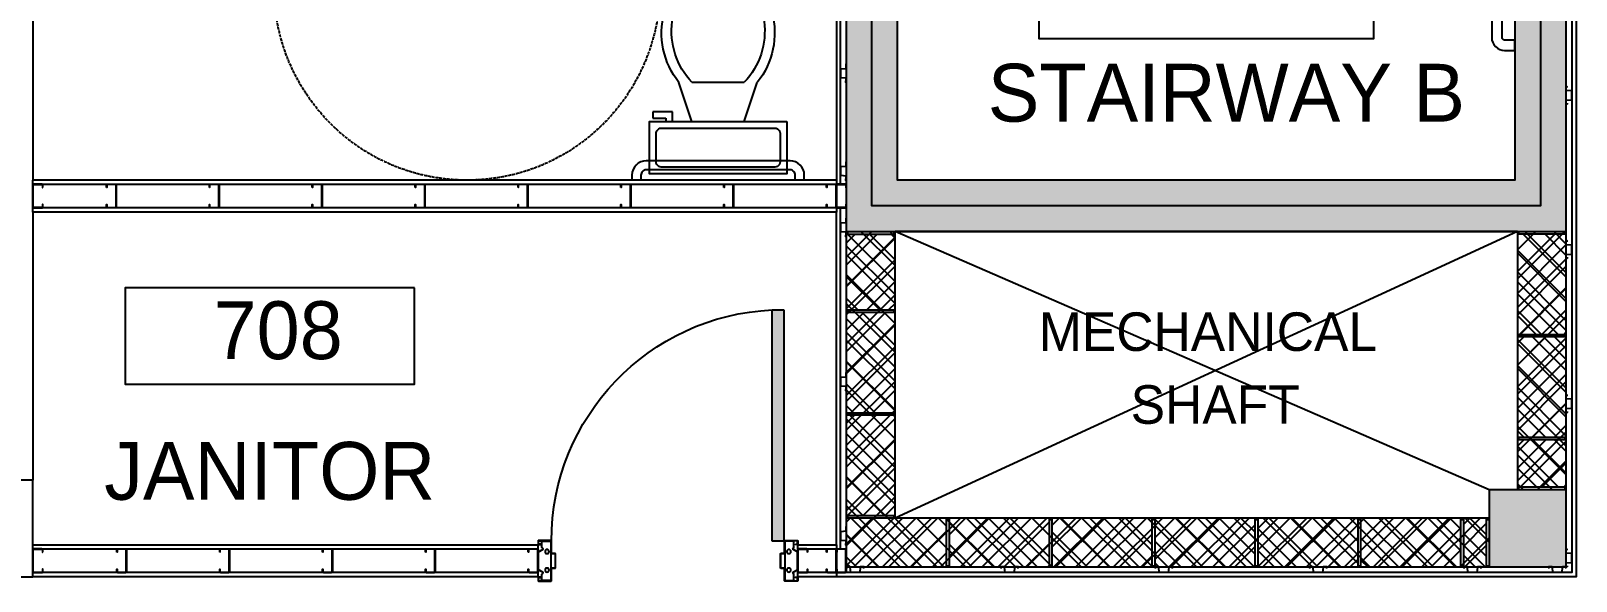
# Model space of a CAD drawing. Header units: millimetres. Extents: x 5414 to 278894, y 4264 to 146383.
# Drawn here: x 82594 to 88602, y 16096 to 18237 of the extents above; entities that cross this region are included whole.
import ezdxf
from ezdxf.enums import TextEntityAlignment as Align

# ---------------------------------------------------------------- set-up
doc = ezdxf.new("R2010")
doc.units = ezdxf.units.MM
doc.linetypes.add('Commercial Base Plan$0$ACAD_ISO02W100', pattern=[15, 12, -3])
for name, color, linetype in [('Commercial Base Plan$0$A-DR-INT', 6, 'Continuous'), ('Commercial Base Plan$0$A-GL-RMS-IDN', 6, 'Continuous'), ('Commercial Base Plan$0$A-PL-LAY-S', 6, 'Continuous'), ('Commercial Base Plan$0$H-PB-FIX', 6, 'Continuous'), ('Commercial Base Plan$0$R-FC-WSR-BRF', 6, 'Continuous')]:
    doc.layers.add(name, color=color, linetype=linetype)
doc.styles.add('Commercial Base Plan$0$STYLUS BT', font='stylu.ttf')
pattern_1 = [(225, (15947.91, -22943.82), (42.426407, -42.426407), [])]
pattern_2 = [(135, (15947.91, -22943.82), (-42.426407, -42.426407), [])]
pattern_3 = [(225, (15547.91, -22943.82), (42.426407, -42.426407), [])]
pattern_4 = [(135, (15547.91, -22943.82), (-42.426407, -42.426407), [])]
pattern_5 = [(225, (15147.91, -22943.82), (42.426407, -42.426407), [])]
pattern_6 = [(135, (15147.91, -22943.82), (-42.426407, -42.426407), [])]
pattern_7 = [(225, (14747.91, -22943.82), (42.426407, -42.426407), [])]
pattern_8 = [(135, (14747.91, -22943.82), (-42.426407, -42.426407), [])]
pattern_9 = [(225, (14347.91, -22943.82), (42.426407, -42.426407), [])]
pattern_10 = [(135, (14347.91, -22943.82), (-42.426407, -42.426407), [])]
pattern_11 = [(225, (13947.91, -22943.82), (42.426407, -42.426407), [])]
pattern_12 = [(135, (13947.91, -22943.82), (-42.426407, -42.426407), [])]
pattern_13 = [(135, (15952.91, -23148.82), (-42.426407, -42.426407), [])]
pattern_14 = [(45, (15952.91, -23148.82), (-42.426407, 42.426407), [])]
pattern_15 = [(135, (15952.91, -23548.82), (-42.426407, -42.426407), [])]
pattern_16 = [(45, (15952.91, -23548.82), (-42.426407, 42.426407), [])]
pattern_17 = [(315, (13532.91, -23853.82), (42.426407, 42.426407), [])]
pattern_18 = [(225, (13532.91, -23853.82), (42.426407, -42.426407), [])]
pattern_19 = [(315, (13532.91, -23453.82), (42.426407, 42.426407), [])]
pattern_20 = [(225, (13532.91, -23453.82), (42.426407, -42.426407), [])]

# ---------------------------------------------------------------- blocks, each defined once
blk = doc.blocks.new('Commercial Base Plan$0$Toilet - top')
for p, q in [((9.5, -6), (9.5, -2)), ((-10, -8.5), (-8, -8.5)), ((-10, -9.5), (-10, -8.5)), ((-8, -8.5), (-8, -8)), ((-7, -8), (-7, -9.5)), ((-4, -8), (-6, -14)), ((4, -8), (6, -14)), ((-7, -9.5), (-10, -9.5)), ((4, -14), (-4, -14))]:
    blk.add_line(p, q)
blk.add_lwpolyline([(10.5, -8), (10.5, 0), (-10.5, 0), (-10.5, -8)], close=True)
for points in [[(-9.5, -2), (-9.5, -6)], [(8.5, -1), (-8.5, -1)], [(-8.5, -7), (8.5, -7)]]:
    blk.add_lwpolyline(points)
for centre, radius, start, end in [((-8.62, -1.88), 0.884, 81.8699, 188.1301), ((8.62, -1.88), 0.884, 351.8699, 98.1301), ((-8.62, -6.12), 0.884, 171.8699, 278.1301), ((8.62, -6.12), 0.884, 261.8699, 8.1301), ((3.52, -21.58), 12.17, 141.4691, 247.9714), ((4.2, -21.82), 11.33, 136.3677, 238.9468), ((-3.52, -21.58), 12.17, 292.0284, 38.5307), ((-4.2, -21.82), 11.33, 301.053, 43.6321), ((0, -27.88), 4, 245.7318, 294.2682), ((0, -29), 4, 254.8605, 285.1395)]:
    blk.add_arc(centre, radius, start, end)
blk = doc.blocks.new('Commercial Base Plan$0$wbFurringChanel 70x22')
blk.add_lwpolyline([(4.9, 2.6), (0.5, 2.6, 0.414214), (0, 2.1), (0, 0.5, 0.414214), (0.5, 0), (15.5, 0, 0.394412), (16, 0.5), (17.5, 21.5, -0.394412), (18, 22), (18.3, 22, -0.198912), (18.6, 21.9), (19.1, 21.4, 0.198912), (19.4, 21.3), (50.6, 21.3), (50.6, 21.3, 0.198912), (50.9, 21.4), (51.4, 21.9, -0.198912), (51.7, 22), (52, 22, -0.394412), (52.5, 21.5), (54, 0.5, 0.394412), (54.5, 0), (69.5, 0, 0.414214), (70, 0.5), (70, 1.5, 0.414214), (69.5, 2), (65, 2)], format="xyb")
blk = doc.blocks.new('Commercial Base Plan$0$wbC_Stud 92x38')
blk.add_lwpolyline([(-13, 38), (-3, 38, -0.414214), (0, 35), (0, 3, -0.414214), (-3, 0), (-89, 0, -0.414214), (-92, 3), (-92, 35, -0.414214), (-89, 38), (-79, 38), (-79, 37), (-89, 37, 0.414214), (-91, 35), (-91, 3, 0.414214), (-89, 1), (-3, 1, 0.414214), (-1, 3), (-1, 35, 0.414214), (-3, 37), (-13, 37)], format="xyb", close=True)
blk = doc.blocks.new('Commercial Base Plan$0$wbDoorPlan 900x124(1010ro)')
for p, q in [((54.5, 976.1), (54.5, 77)), ((99.5, 976.1), (54.5, 976.1)), ((99.5, 77), (99.5, 976.1)), ((54.5, 77), (99.5, 77)), ((1, -34.6), (1, 34.5)), ((1009, -34.6), (1009, 34.5))]:
    blk.add_line(p, q)
for points in [[(9, 65), (2, 65, -0.414214), (1, 66), (1, 77, -0.414214), (2, 78), (50, 78, -0.414214), (51, 77), (51, 29, 0.414214), (52, 28), (66, 28, -0.414214), (67, 27), (67, -27, -0.414214), (66, -28), (52, -28, 0.414214), (51, -29), (51, -77, -0.414214), (50, -78), (2, -78, -0.414214), (1, -77), (1, -66, -0.414214), (2, -65), (9, -65), (9, -64), (2, -64, 0.414214), (0, -66), (0, -77, 0.414214), (2, -79), (50, -79, 0.414214), (52, -77), (52, -29), (66, -29, 0.414214), (68, -27), (68, 27, 0.414214), (66, 29), (52, 29), (52, 77, 0.414214), (50, 79), (2, 79, 0.414214), (0, 77), (0, 66, 0.414214), (2, 64), (9, 64)], [(1001, 65), (1008, 65, 0.414214), (1009, 66), (1009, 77, 0.414214), (1008, 78), (960, 78, 0.414214), (959, 77), (959, 29, -0.414214), (958, 28), (944, 28, 0.414214), (943, 27), (943, -27, 0.414214), (944, -28), (958, -28, -0.414214), (959, -29), (959, -77, 0.414214), (960, -78), (1008, -78, 0.414214), (1009, -77), (1009, -66, 0.414214), (1008, -65), (1001, -65), (1001, -64), (1008, -64, -0.414214), (1010, -66), (1010, -77, -0.414214), (1008, -79), (960, -79, -0.414214), (958, -77), (958, -29), (944, -29, -0.414214), (942, -27), (942, 27, -0.414214), (944, 29), (958, 29), (958, 77, -0.414214), (960, 79), (1008, 79, -0.414214), (1010, 77), (1010, 66, -0.414214), (1008, 64), (1001, 64)]]:
    blk.add_lwpolyline(points, format="xyb", close=True)
for points in [[(0, -34), (0, 34), (20, 45), (15, 51.5), (15, 77), (50, 77), (50, -77), (15, -77), (15, -51.5), (20, -45)], [(1010, -34), (1010, 34), (990, 45), (995, 51.5), (995, 77), (960, 77), (960, -77), (995, -77), (995, -51.5), (990, -45)]]:
    blk.add_lwpolyline(points, close=True)
for centre in [(35, 36), (975, 36), (35, -36), (975, -36)]:
    blk.add_circle(centre, 8)
blk.add_arc((58.9, 77.9), 899.1, 359.94192, 87.41192)
blk.add_solid([(54.5, 976.1), (99.5, 976.1), (54.5, 77), (99.5, 77)])
blk = doc.blocks.new('Commercial Base Plan$0$att.RoomName&Number')
blk.add_lwpolyline([(-7.5, 0), (7.5, 0), (7.5, 5), (-7.5, 5)], close=True)
at = {"style": 'Commercial Base Plan$0$STYLUS BT'}
for tag, p in [('ROOM_NAME', (0, 9.5)), ('ROOM', (0, 2.5))]:
    blk.add_attdef(tag, text='', height=3, dxfattribs=at).set_placement(p, align=Align.MIDDLE)

msp = doc.modelspace()

# ---------------------------------------------------------------- hatches: boundary and pattern name
at = {"layer": 'Commercial Base Plan$0$A-PL-LAY-S'}
for points in [[(88264, 22251.2), (88364, 22251.2), (88364, 17656.2), (85964, 17656.2), (85964, 22251.2), (87239, 22251.2), (87239, 22451.2), (85764, 22451.2), (85764, 17456.2), (88564, 17456.2), (88564, 22451.2), (88264, 22451.2)], [(88564, 16451.2), (88264, 16451.2), (88264, 16151.2), (88564, 16151.2)]]:
    msp.add_hatch(color=256, dxfattribs=at).paths.add_polyline_path(points)
h = msp.add_hatch(dxfattribs=at)
h.set_pattern_fill('LINE', color=256, scale=25, angle=315, style=0)
h.set_pattern_definition([(315, (-81527.13, -183722.72), (56.1266, 56.1266), [])])
h.paths.add_polyline_path([(88374, 16451.2), (88564, 16451.2), (88564, 17456.2), (88374, 17456.2)])
h.paths.add_polyline_path([(85764, 16151.2), (88264, 16151.2), (88264, 16341.2), (85954, 16341.2), (85954, 17456.2), (85764, 17456.2)])
h = msp.add_hatch(dxfattribs=at)
h.set_pattern_fill('LINE', color=256, scale=25, angle=45, style=0)
h.set_pattern_definition([(45, (-81527.13, -183722.72), (-56.1266, 56.1266), [])])
h.paths.add_polyline_path([(88374, 16451.2), (88564, 16451.2), (88564, 17456.2), (88374, 17456.2)])
h.paths.add_polyline_path([(85764, 16151.2), (88264, 16151.2), (88264, 16341.2), (85954, 16341.2), (85954, 17456.2), (85764, 17456.2)])
h = msp.add_hatch(dxfattribs=at)
h.set_pattern_fill('_USER', color=6, scale=60, angle=-45, style=0, pattern_type=0)
h.set_pattern_definition(pattern_17)
h.paths.add_polyline_path([(88564, 17446.2), (88559, 17446.2), (88379, 17446.2), (88374, 17446.2), (88374, 17056.2), (88379, 17056.2), (88559, 17056.2), (88564, 17056.2)])
h = msp.add_hatch(dxfattribs=at)
h.set_pattern_fill('_USER', color=6, scale=60, angle=225, style=0, pattern_type=0)
h.set_pattern_definition(pattern_18)
h.paths.add_polyline_path([(88374, 17056.2), (88379, 17056.2), (88559, 17056.2), (88564, 17056.2), (88564, 17446.2), (88559, 17446.2), (88379, 17446.2), (88374, 17446.2)])
h = msp.add_hatch(dxfattribs=at)
h.set_pattern_fill('_USER', color=6, scale=60, angle=-45, style=0, pattern_type=0)
h.set_pattern_definition(pattern_17)
h.paths.add_polyline_path([(88564, 17446.2), (88559, 17446.2), (88379, 17446.2), (88374, 17446.2), (88374, 17056.2), (88379, 17056.2), (88559, 17056.2), (88564, 17056.2)])
h = msp.add_hatch(dxfattribs=at)
h.set_pattern_fill('_USER', color=6, scale=60, angle=225, style=0, pattern_type=0)
h.set_pattern_definition(pattern_18)
h.paths.add_polyline_path([(88374, 17056.2), (88379, 17056.2), (88559, 17056.2), (88564, 17056.2), (88564, 17446.2), (88559, 17446.2), (88379, 17446.2), (88374, 17446.2)])
h = msp.add_hatch(dxfattribs=at)
h.set_pattern_fill('_USER', color=6, scale=60, angle=135, style=0, pattern_type=0)
h.set_pattern_definition(pattern_15)
h.paths.add_polyline_path([(85764, 16751.2), (85769, 16751.2), (85949, 16751.2), (85954, 16751.2), (85954, 17141.2), (85949, 17141.2), (85769, 17141.2), (85764, 17141.2)])
h = msp.add_hatch(dxfattribs=at)
h.set_pattern_fill('_USER', color=6, scale=60, angle=405, style=0, pattern_type=0)
h.set_pattern_definition(pattern_16)
h.paths.add_polyline_path([(85954, 17141.2), (85949, 17141.2), (85769, 17141.2), (85764, 17141.2), (85764, 16751.2), (85769, 16751.2), (85949, 16751.2), (85954, 16751.2)])
h = msp.add_hatch(dxfattribs=at)
h.set_pattern_fill('_USER', color=6, scale=60, angle=135, style=0, pattern_type=0)
h.set_pattern_definition(pattern_15)
h.paths.add_polyline_path([(85764, 16751.2), (85769, 16751.2), (85949, 16751.2), (85954, 16751.2), (85954, 17141.2), (85949, 17141.2), (85769, 17141.2), (85764, 17141.2)])
h = msp.add_hatch(dxfattribs=at)
h.set_pattern_fill('_USER', color=6, scale=60, angle=405, style=0, pattern_type=0)
h.set_pattern_definition(pattern_16)
h.paths.add_polyline_path([(85954, 17141.2), (85949, 17141.2), (85769, 17141.2), (85764, 17141.2), (85764, 16751.2), (85769, 16751.2), (85949, 16751.2), (85954, 16751.2)])
h = msp.add_hatch(dxfattribs=at)
h.set_pattern_fill('_USER', color=6, scale=60, angle=-45, style=0, pattern_type=0)
h.set_pattern_definition(pattern_19)
h.paths.add_polyline_path([(88564, 17046.2), (88559, 17046.2), (88379, 17046.2), (88374, 17046.2), (88374, 16656.2), (88379, 16656.2), (88559, 16656.2), (88564, 16656.2)])
h = msp.add_hatch(dxfattribs=at)
h.set_pattern_fill('_USER', color=6, scale=60, angle=225, style=0, pattern_type=0)
h.set_pattern_definition(pattern_20)
h.paths.add_polyline_path([(88374, 16656.2), (88379, 16656.2), (88559, 16656.2), (88564, 16656.2), (88564, 17046.2), (88559, 17046.2), (88379, 17046.2), (88374, 17046.2)])
h = msp.add_hatch(dxfattribs=at)
h.set_pattern_fill('_USER', color=6, scale=60, angle=-45, style=0, pattern_type=0)
h.set_pattern_definition(pattern_19)
h.paths.add_polyline_path([(88564, 17046.2), (88559, 17046.2), (88379, 17046.2), (88374, 17046.2), (88374, 16656.2), (88379, 16656.2), (88559, 16656.2), (88564, 16656.2)])
h = msp.add_hatch(dxfattribs=at)
h.set_pattern_fill('_USER', color=6, scale=60, angle=225, style=0, pattern_type=0)
h.set_pattern_definition(pattern_20)
h.paths.add_polyline_path([(88374, 16656.2), (88379, 16656.2), (88559, 16656.2), (88564, 16656.2), (88564, 17046.2), (88559, 17046.2), (88379, 17046.2), (88374, 17046.2)])
h = msp.add_hatch(dxfattribs=at)
h.set_pattern_fill('_USER', color=6, scale=60, angle=135, style=0, pattern_type=0)
h.set_pattern_definition(pattern_13)
h.paths.add_polyline_path([(85764, 16351.2), (85769, 16351.2), (85949, 16351.2), (85954, 16351.2), (85954, 16741.2), (85949, 16741.2), (85769, 16741.2), (85764, 16741.2)])
h = msp.add_hatch(dxfattribs=at)
h.set_pattern_fill('_USER', color=6, scale=60, angle=405, style=0, pattern_type=0)
h.set_pattern_definition(pattern_14)
h.paths.add_polyline_path([(85954, 16741.2), (85949, 16741.2), (85769, 16741.2), (85764, 16741.2), (85764, 16351.2), (85769, 16351.2), (85949, 16351.2), (85954, 16351.2)])
h = msp.add_hatch(dxfattribs=at)
h.set_pattern_fill('_USER', color=6, scale=60, angle=135, style=0, pattern_type=0)
h.set_pattern_definition(pattern_13)
h.paths.add_polyline_path([(85764, 16351.2), (85769, 16351.2), (85949, 16351.2), (85954, 16351.2), (85954, 16741.2), (85949, 16741.2), (85769, 16741.2), (85764, 16741.2)])
h = msp.add_hatch(dxfattribs=at)
h.set_pattern_fill('_USER', color=6, scale=60, angle=405, style=0, pattern_type=0)
h.set_pattern_definition(pattern_14)
h.paths.add_polyline_path([(85954, 16741.2), (85949, 16741.2), (85769, 16741.2), (85764, 16741.2), (85764, 16351.2), (85769, 16351.2), (85949, 16351.2), (85954, 16351.2)])
h = msp.add_hatch(dxfattribs=at)
h.set_pattern_fill('_USER', color=256, scale=60, angle=225, style=0, pattern_type=0)
h.set_pattern_definition(pattern_1)
h.paths.add_polyline_path([(86154, 16336.2), (86154, 16341.2), (85764, 16341.2), (85764, 16336.2), (85764, 16156.2), (85764, 16151.2), (86154, 16151.2), (86154, 16156.2)])
h = msp.add_hatch(dxfattribs=at)
h.set_pattern_fill('_USER', color=256, scale=60, angle=135, style=0, pattern_type=0)
h.set_pattern_definition(pattern_2)
h.paths.add_polyline_path([(86154, 16336.2), (86154, 16341.2), (85764, 16341.2), (85764, 16336.2), (85764, 16156.2), (85764, 16151.2), (86154, 16151.2), (86154, 16156.2)])
h = msp.add_hatch(dxfattribs=at)
h.set_pattern_fill('_USER', color=256, scale=60, angle=225, style=0, pattern_type=0)
h.set_pattern_definition(pattern_1)
h.paths.add_polyline_path([(86154, 16336.2), (86154, 16341.2), (85764, 16341.2), (85764, 16336.2), (85764, 16156.2), (85764, 16151.2), (86154, 16151.2), (86154, 16156.2)])
h = msp.add_hatch(dxfattribs=at)
h.set_pattern_fill('_USER', color=256, scale=60, angle=135, style=0, pattern_type=0)
h.set_pattern_definition(pattern_2)
h.paths.add_polyline_path([(86154, 16336.2), (86154, 16341.2), (85764, 16341.2), (85764, 16336.2), (85764, 16156.2), (85764, 16151.2), (86154, 16151.2), (86154, 16156.2)])
h = msp.add_hatch(dxfattribs=at)
h.set_pattern_fill('_USER', color=6, scale=60, angle=225, style=0, pattern_type=0)
h.set_pattern_definition(pattern_3)
h.paths.add_polyline_path([(86554, 16151.2), (86554, 16156.2), (86554, 16336.2), (86554, 16341.2), (86164, 16341.2), (86164, 16336.2), (86164, 16156.2), (86164, 16151.2)])
h = msp.add_hatch(dxfattribs=at)
h.set_pattern_fill('_USER', color=6, scale=60, angle=495, style=0, pattern_type=0)
h.set_pattern_definition(pattern_4)
h.paths.add_polyline_path([(86164, 16341.2), (86164, 16336.2), (86164, 16156.2), (86164, 16151.2), (86554, 16151.2), (86554, 16156.2), (86554, 16336.2), (86554, 16341.2)])
h = msp.add_hatch(dxfattribs=at)
h.set_pattern_fill('_USER', color=6, scale=60, angle=225, style=0, pattern_type=0)
h.set_pattern_definition(pattern_3)
h.paths.add_polyline_path([(86554, 16151.2), (86554, 16156.2), (86554, 16336.2), (86554, 16341.2), (86164, 16341.2), (86164, 16336.2), (86164, 16156.2), (86164, 16151.2)])
h = msp.add_hatch(dxfattribs=at)
h.set_pattern_fill('_USER', color=6, scale=60, angle=495, style=0, pattern_type=0)
h.set_pattern_definition(pattern_4)
h.paths.add_polyline_path([(86164, 16341.2), (86164, 16336.2), (86164, 16156.2), (86164, 16151.2), (86554, 16151.2), (86554, 16156.2), (86554, 16336.2), (86554, 16341.2)])
h = msp.add_hatch(dxfattribs=at)
h.set_pattern_fill('_USER', color=6, scale=60, angle=225, style=0, pattern_type=0)
h.set_pattern_definition(pattern_5)
h.paths.add_polyline_path([(86954, 16151.2), (86954, 16156.2), (86954, 16336.2), (86954, 16341.2), (86564, 16341.2), (86564, 16336.2), (86564, 16156.2), (86564, 16151.2)])
h = msp.add_hatch(dxfattribs=at)
h.set_pattern_fill('_USER', color=6, scale=60, angle=495, style=0, pattern_type=0)
h.set_pattern_definition(pattern_6)
h.paths.add_polyline_path([(86564, 16341.2), (86564, 16336.2), (86564, 16156.2), (86564, 16151.2), (86954, 16151.2), (86954, 16156.2), (86954, 16336.2), (86954, 16341.2)])
h = msp.add_hatch(dxfattribs=at)
h.set_pattern_fill('_USER', color=6, scale=60, angle=225, style=0, pattern_type=0)
h.set_pattern_definition(pattern_5)
h.paths.add_polyline_path([(86954, 16151.2), (86954, 16156.2), (86954, 16336.2), (86954, 16341.2), (86564, 16341.2), (86564, 16336.2), (86564, 16156.2), (86564, 16151.2)])
h = msp.add_hatch(dxfattribs=at)
h.set_pattern_fill('_USER', color=6, scale=60, angle=495, style=0, pattern_type=0)
h.set_pattern_definition(pattern_6)
h.paths.add_polyline_path([(86564, 16341.2), (86564, 16336.2), (86564, 16156.2), (86564, 16151.2), (86954, 16151.2), (86954, 16156.2), (86954, 16336.2), (86954, 16341.2)])
h = msp.add_hatch(dxfattribs=at)
h.set_pattern_fill('_USER', color=6, scale=60, angle=225, style=0, pattern_type=0)
h.set_pattern_definition(pattern_7)
h.paths.add_polyline_path([(87354, 16151.2), (87354, 16156.2), (87354, 16336.2), (87354, 16341.2), (86964, 16341.2), (86964, 16336.2), (86964, 16156.2), (86964, 16151.2)])
h = msp.add_hatch(dxfattribs=at)
h.set_pattern_fill('_USER', color=6, scale=60, angle=495, style=0, pattern_type=0)
h.set_pattern_definition(pattern_8)
h.paths.add_polyline_path([(86964, 16341.2), (86964, 16336.2), (86964, 16156.2), (86964, 16151.2), (87354, 16151.2), (87354, 16156.2), (87354, 16336.2), (87354, 16341.2)])
h = msp.add_hatch(dxfattribs=at)
h.set_pattern_fill('_USER', color=6, scale=60, angle=225, style=0, pattern_type=0)
h.set_pattern_definition(pattern_7)
h.paths.add_polyline_path([(87354, 16151.2), (87354, 16156.2), (87354, 16336.2), (87354, 16341.2), (86964, 16341.2), (86964, 16336.2), (86964, 16156.2), (86964, 16151.2)])
h = msp.add_hatch(dxfattribs=at)
h.set_pattern_fill('_USER', color=6, scale=60, angle=495, style=0, pattern_type=0)
h.set_pattern_definition(pattern_8)
h.paths.add_polyline_path([(86964, 16341.2), (86964, 16336.2), (86964, 16156.2), (86964, 16151.2), (87354, 16151.2), (87354, 16156.2), (87354, 16336.2), (87354, 16341.2)])
h = msp.add_hatch(dxfattribs=at)
h.set_pattern_fill('_USER', color=6, scale=60, angle=225, style=0, pattern_type=0)
h.set_pattern_definition(pattern_9)
h.paths.add_polyline_path([(87754, 16151.2), (87754, 16156.2), (87754, 16336.2), (87754, 16341.2), (87364, 16341.2), (87364, 16336.2), (87364, 16156.2), (87364, 16151.2)])
h = msp.add_hatch(dxfattribs=at)
h.set_pattern_fill('_USER', color=6, scale=60, angle=495, style=0, pattern_type=0)
h.set_pattern_definition(pattern_10)
h.paths.add_polyline_path([(87364, 16341.2), (87364, 16336.2), (87364, 16156.2), (87364, 16151.2), (87754, 16151.2), (87754, 16156.2), (87754, 16336.2), (87754, 16341.2)])
h = msp.add_hatch(dxfattribs=at)
h.set_pattern_fill('_USER', color=6, scale=60, angle=225, style=0, pattern_type=0)
h.set_pattern_definition(pattern_9)
h.paths.add_polyline_path([(87754, 16151.2), (87754, 16156.2), (87754, 16336.2), (87754, 16341.2), (87364, 16341.2), (87364, 16336.2), (87364, 16156.2), (87364, 16151.2)])
h = msp.add_hatch(dxfattribs=at)
h.set_pattern_fill('_USER', color=6, scale=60, angle=495, style=0, pattern_type=0)
h.set_pattern_definition(pattern_10)
h.paths.add_polyline_path([(87364, 16341.2), (87364, 16336.2), (87364, 16156.2), (87364, 16151.2), (87754, 16151.2), (87754, 16156.2), (87754, 16336.2), (87754, 16341.2)])
h = msp.add_hatch(dxfattribs=at)
h.set_pattern_fill('_USER', color=6, scale=60, angle=225, style=0, pattern_type=0)
h.set_pattern_definition(pattern_11)
h.paths.add_polyline_path([(88154, 16151.2), (88154, 16156.2), (88154, 16336.2), (88154, 16341.2), (87764, 16341.2), (87764, 16336.2), (87764, 16156.2), (87764, 16151.2)])
h = msp.add_hatch(dxfattribs=at)
h.set_pattern_fill('_USER', color=6, scale=60, angle=495, style=0, pattern_type=0)
h.set_pattern_definition(pattern_12)
h.paths.add_polyline_path([(87764, 16341.2), (87764, 16336.2), (87764, 16156.2), (87764, 16151.2), (88154, 16151.2), (88154, 16156.2), (88154, 16336.2), (88154, 16341.2)])
h = msp.add_hatch(dxfattribs=at)
h.set_pattern_fill('_USER', color=6, scale=60, angle=225, style=0, pattern_type=0)
h.set_pattern_definition(pattern_11)
h.paths.add_polyline_path([(88154, 16151.2), (88154, 16156.2), (88154, 16336.2), (88154, 16341.2), (87764, 16341.2), (87764, 16336.2), (87764, 16156.2), (87764, 16151.2)])
h = msp.add_hatch(dxfattribs=at)
h.set_pattern_fill('_USER', color=6, scale=60, angle=495, style=0, pattern_type=0)
h.set_pattern_definition(pattern_12)
h.paths.add_polyline_path([(87764, 16341.2), (87764, 16336.2), (87764, 16156.2), (87764, 16151.2), (88154, 16151.2), (88154, 16156.2), (88154, 16336.2), (88154, 16341.2)])

# ---------------------------------------------------------------- linework, layer by layer
for p, q in [((82602, 20260.2), (82602, 17656.2)), ((82602, 17532.2), (82602, 17656.2)), ((85726, 17656.2), (85726, 17532.2)), ((82602, 17532.2), (82602, 16489.2)), ((85764, 17446.2), (85764, 17151.2)), ((85884.3, 17446.2), (85764, 17325.9)), ((85799.4, 17446.2), (85764, 17410.7)), ((85764, 17446.2), (85769, 17446.2)), ((85764, 17446.2), (85764, 17151.2)), ((85884.3, 17446.2), (85764, 17325.9)), ((85799.4, 17446.2), (85764, 17410.7)), ((85764, 17446.2), (85769, 17446.2)), ((85954, 17431), (85764, 17241)), ((85954, 17431), (85764, 17241)), ((85769, 17456.2), (85769, 17446.2)), ((85769, 17456.2), (85769, 17446.2)), ((85769.1, 17446.2), (85954, 17261.3)), ((85769.1, 17446.2), (85954, 17261.3)), ((85854, 17446.2), (85954, 17346.2)), ((85854, 17446.2), (85954, 17346.2)), ((85938.8, 17446.2), (85954, 17431)), ((85938.8, 17446.2), (85954, 17431)), ((85949, 17456.2), (85949, 17446.2)), ((85949, 17456.2), (85949, 17446.2)), ((85949, 17446.2), (85954, 17446.2)), ((85949, 17446.2), (85954, 17446.2)), ((88374, 17456.2), (85954, 16341.2)), ((88264, 16451.2), (85954, 17456.2)), ((88374, 17456.2), (85954, 16341.2)), ((88264, 16451.2), (85954, 17456.2)), ((85954, 17151.2), (85954, 17446.2)), ((85954, 17151.2), (85954, 17446.2)), ((88374, 17456.2), (88374, 16451.2)), ((88379, 17446.2), (88379, 17456.2)), ((88379, 17446.2), (88379, 17456.2)), ((88559, 17446.2), (88559, 17456.2)), ((88559, 17446.2), (88559, 17456.2)), ((88564, 16451.2), (88564, 17456.2)), ((85764, 17366.5), (85954, 17176.5)), ((85764, 17366.5), (85954, 17176.5)), ((85954, 17346.2), (85764, 17156.2)), ((85954, 17346.2), (85764, 17156.2)), ((85764, 17281.6), (85894.4, 17151.2)), ((85764, 17281.6), (85894.4, 17151.2)), ((85954, 17261.3), (85843.8, 17151.2)), ((85954, 17261.3), (85843.8, 17151.2)), ((85764, 17196.8), (85809.6, 17151.2)), ((85764, 17196.8), (85809.6, 17151.2)), ((85764, 17151.2), (85769, 17151.2)), ((85764, 17151.2), (85769, 17151.2)), ((85769, 17151.2), (85769, 17141.2)), ((85769, 17151.2), (85769, 17141.2)), ((85954, 17176.5), (85928.7, 17151.2)), ((85954, 17176.5), (85928.7, 17151.2)), ((85949, 17151.2), (85954, 17151.2)), ((85949, 17151.2), (85949, 17141.2)), ((85949, 17151.2), (85954, 17151.2)), ((85949, 17151.2), (85949, 17141.2)), ((88379, 17046.2), (88379, 17056.2)), ((88379, 17046.2), (88379, 17056.2)), ((88559, 17046.2), (88559, 17056.2)), ((88559, 17046.2), (88559, 17056.2)), ((85769, 16751.2), (85769, 16741.2)), ((85769, 16751.2), (85769, 16741.2)), ((85949, 16751.2), (85949, 16741.2)), ((85949, 16751.2), (85949, 16741.2)), ((88379, 16646.2), (88374, 16646.2)), ((88374, 16646.2), (88374, 16461.2)), ((88374, 16620.9), (88399.3, 16646.2)), ((88374, 16536), (88484.1, 16646.2)), ((88379, 16646.2), (88374, 16646.2)), ((88374, 16646.2), (88374, 16461.2)), ((88374, 16620.9), (88399.3, 16646.2)), ((88374, 16536), (88484.1, 16646.2)), ((88379, 16646.2), (88379, 16656.2)), ((88379, 16646.2), (88379, 16656.2)), ((88559, 16646.2), (88379, 16646.2)), ((88559, 16646.2), (88379, 16646.2)), ((88564, 16515.7), (88433.5, 16646.2)), ((88564, 16515.7), (88433.5, 16646.2)), ((88564, 16600.6), (88518.4, 16646.2)), ((88564, 16600.6), (88518.4, 16646.2)), ((88559, 16646.2), (88559, 16656.2)), ((88559, 16646.2), (88559, 16656.2)), ((88564, 16646.2), (88559, 16646.2)), ((88564, 16646.2), (88559, 16646.2)), ((88564, 16461.2), (88564, 16646.2)), ((88564, 16461.2), (88564, 16646.2)), ((88533.7, 16461.2), (88374, 16620.9)), ((88533.7, 16461.2), (88374, 16620.9)), ((88384, 16461.2), (88564, 16641.2)), ((88384, 16461.2), (88564, 16641.2)), ((88448.8, 16461.2), (88374, 16536)), ((88448.8, 16461.2), (88374, 16536)), ((88468.8, 16461.2), (88564, 16556.3)), ((88468.8, 16461.2), (88564, 16556.3)), ((88553.7, 16461.2), (88564, 16471.5)), ((88553.7, 16461.2), (88564, 16471.5)), ((88379, 16461.2), (88374, 16461.2)), ((88379, 16461.2), (88374, 16461.2)), ((88379, 16451.2), (88379, 16461.2)), ((88559, 16461.2), (88379, 16461.2)), ((88379, 16451.2), (88379, 16461.2)), ((88559, 16461.2), (88379, 16461.2)), ((88559, 16451.2), (88559, 16461.2)), ((88564, 16461.2), (88559, 16461.2)), ((88559, 16451.2), (88559, 16461.2)), ((88564, 16461.2), (88559, 16461.2)), ((85769, 16351.2), (85769, 16341.2)), ((85769, 16351.2), (85769, 16341.2)), ((85949, 16351.2), (85949, 16341.2)), ((85949, 16351.2), (85949, 16341.2)), ((86154, 16336.2), (86164, 16336.2)), ((86154, 16336.2), (86164, 16336.2)), ((86554, 16336.2), (86564, 16336.2)), ((86554, 16336.2), (86564, 16336.2)), ((86954, 16336.2), (86964, 16336.2)), ((86954, 16336.2), (86964, 16336.2)), ((87354, 16336.2), (87364, 16336.2)), ((87354, 16336.2), (87364, 16336.2)), ((87754, 16336.2), (87764, 16336.2)), ((87754, 16336.2), (87764, 16336.2)), ((88154, 16336.2), (88164, 16336.2)), ((88154, 16336.2), (88164, 16336.2)), ((88164, 16315.9), (88189.3, 16341.2)), ((88164, 16315.9), (88189.3, 16341.2)), ((88164, 16231), (88254, 16321)), ((88164, 16231), (88254, 16321)), ((88189.3, 16341.2), (88254, 16276.5)), ((88189.3, 16341.2), (88254, 16276.5)), ((88254, 16336.2), (88264, 16336.2)), ((88254, 16336.2), (88264, 16336.2)), ((84566, 16113.2), (84566, 16237.2)), ((85576, 16113.2), (85576, 16237.2)), ((85726, 16237.2), (85726, 16113.2)), ((88164, 16281.6), (88254, 16191.6)), ((88164, 16281.6), (88254, 16191.6)), ((88169, 16151.2), (88254, 16236.2)), ((88169, 16151.2), (88254, 16236.2)), ((88164, 16196.8), (88209.6, 16151.2)), ((88164, 16196.8), (88209.6, 16151.2)), ((86154, 16156.2), (86164, 16156.2)), ((86154, 16156.2), (86164, 16156.2)), ((86554, 16156.2), (86564, 16156.2)), ((86554, 16156.2), (86564, 16156.2)), ((86954, 16156.2), (86964, 16156.2)), ((86954, 16156.2), (86964, 16156.2)), ((87354, 16156.2), (87364, 16156.2)), ((87354, 16156.2), (87364, 16156.2)), ((87754, 16156.2), (87764, 16156.2)), ((87754, 16156.2), (87764, 16156.2)), ((88154, 16156.2), (88164, 16156.2)), ((88154, 16156.2), (88164, 16156.2)), ((88254, 16156.2), (88264, 16156.2)), ((88254, 16156.2), (88264, 16156.2))]:
    msp.add_line(p, q, dxfattribs=at)
for points in [[(88226, 22399.2), (88226, 22489.2), (88602, 22489.2), (88602, 16113.2), (85726, 16113.2), (85576, 16113.2)], [(88242, 22399.2), (88242, 22473.2), (88586, 22473.2), (88586, 16129.2), (85742, 16129.2), (85576, 16129.2)], [(88264, 22351.2), (88364, 22351.2), (88464, 22351.2), (88464, 17656.2), (88464, 17556.2), (85964, 17556.2), (85864, 17556.2), (85864, 22251.2), (85864, 22351.2), (87239, 22351.2)], [(88264, 22251.2), (88364, 22251.2), (88364, 17656.2), (85964, 17656.2), (85964, 22251.2), (87239, 22251.2)], [(82602, 17640.2), (85742, 17640.2), (85742, 21481.2), (83762, 21481.2)], [(84796, 21465.2), (85726, 21465.2), (85726, 17656.2), (82602, 17656.2)], [(87814, 20991.2), (87814, 18206.2), (86514, 18206.2), (86514, 19266.9)], [(87814, 20976.2), (87814, 18206.2), (86514, 18206.2), (86514, 19266.9)], [(85576, 16221.2), (85742, 16221.2), (85742, 17548.2), (82602, 17548.2)], [(85576, 16237.2), (85726, 16237.2), (85726, 17532.2), (82602, 17532.2)], [(85764, 17456.2), (85764, 16151.2), (88264, 16151.2)], [(85769, 17446.2), (85949, 17446.2)], [(85769, 17446.2), (85949, 17446.2)], [(88264, 16341.2), (85954, 16341.2), (85954, 17456.2)], [(88374, 17456.2), (85954, 17456.2)], [(88379, 17446.2), (88374, 17446.2), (88374, 17056.2), (88379, 17056.2)], [(88379, 17446.2), (88374, 17446.2), (88374, 17056.2), (88379, 17056.2)], [(88564, 17056.2), (88564, 17446.2), (88559, 17446.2)], [(88564, 17056.2), (88564, 17446.2), (88559, 17446.2)], [(85764, 17141.2), (85764, 16751.2), (85769, 16751.2)], [(85769, 17141.2), (85764, 17141.2)], [(85764, 17141.2), (85764, 16751.2), (85769, 16751.2)], [(85769, 17141.2), (85764, 17141.2)], [(85769, 17151.2), (85949, 17151.2)], [(85769, 17151.2), (85949, 17151.2)], [(85949, 16751.2), (85954, 16751.2), (85954, 17141.2), (85949, 17141.2)], [(85949, 16751.2), (85954, 16751.2), (85954, 17141.2), (85949, 17141.2)], [(88379, 17046.2), (88374, 17046.2), (88374, 16656.2), (88379, 16656.2)], [(88379, 17046.2), (88374, 17046.2), (88374, 16656.2), (88379, 16656.2)], [(88559, 17056.2), (88564, 17056.2)], [(88559, 17056.2), (88564, 17056.2)], [(88564, 16656.2), (88564, 17046.2), (88559, 17046.2)], [(88564, 16656.2), (88564, 17046.2), (88559, 17046.2)], [(85764, 16741.2), (85764, 16351.2), (85769, 16351.2)], [(85769, 16741.2), (85764, 16741.2)], [(85764, 16741.2), (85764, 16351.2), (85769, 16351.2)], [(85769, 16741.2), (85764, 16741.2)], [(85949, 16351.2), (85954, 16351.2), (85954, 16741.2), (85949, 16741.2)], [(85949, 16351.2), (85954, 16351.2), (85954, 16741.2), (85949, 16741.2)], [(88559, 16656.2), (88564, 16656.2)], [(88559, 16656.2), (88564, 16656.2)], [(85769, 16341.2), (85764, 16341.2), (85764, 16336.2)], [(85769, 16341.2), (85764, 16341.2), (85764, 16336.2)], [(85764, 16336.2), (85764, 16156.2)], [(85764, 16336.2), (85764, 16156.2)], [(85949, 16341.2), (85769, 16341.2)], [(85949, 16341.2), (85769, 16341.2)], [(86154, 16336.2), (86154, 16341.2), (85949, 16341.2)], [(86154, 16336.2), (86154, 16341.2), (85949, 16341.2)], [(86154, 16156.2), (86154, 16336.2)], [(86154, 16156.2), (86154, 16336.2)], [(86554, 16336.2), (86554, 16341.2), (86164, 16341.2), (86164, 16336.2)], [(86554, 16336.2), (86554, 16341.2), (86164, 16341.2), (86164, 16336.2)], [(86954, 16336.2), (86954, 16341.2), (86564, 16341.2), (86564, 16336.2)], [(86954, 16336.2), (86954, 16341.2), (86564, 16341.2), (86564, 16336.2)], [(87354, 16336.2), (87354, 16341.2), (86964, 16341.2), (86964, 16336.2)], [(87354, 16336.2), (87354, 16341.2), (86964, 16341.2), (86964, 16336.2)], [(87754, 16336.2), (87754, 16341.2), (87364, 16341.2), (87364, 16336.2)], [(87754, 16336.2), (87754, 16341.2), (87364, 16341.2), (87364, 16336.2)], [(88154, 16336.2), (88154, 16341.2), (87764, 16341.2), (87764, 16336.2)], [(88154, 16336.2), (88154, 16341.2), (87764, 16341.2), (87764, 16336.2)], [(88254, 16341.2), (88164, 16341.2), (88164, 16336.2)], [(88254, 16341.2), (88164, 16341.2), (88164, 16336.2)], [(88164, 16336.2), (88164, 16156.2)], [(88164, 16336.2), (88164, 16156.2)], [(88254, 16336.2), (88254, 16341.2)], [(88254, 16336.2), (88254, 16341.2)], [(88254, 16156.2), (88254, 16336.2)], [(88254, 16156.2), (88254, 16336.2)], [(82602, 16237.2), (84566, 16237.2)], [(82602, 16221.2), (84566, 16221.2)], [(84566, 16129.2), (82602, 16129.2)], [(84566, 16113.2), (82602, 16113.2)], [(85764, 16151.2), (86154, 16151.2), (86154, 16156.2)], [(85764, 16156.2), (85764, 16151.2)], [(85764, 16151.2), (86154, 16151.2), (86154, 16156.2)], [(85764, 16156.2), (85764, 16151.2)], [(86164, 16151.2), (86554, 16151.2), (86554, 16156.2)], [(86164, 16156.2), (86164, 16151.2)], [(86164, 16151.2), (86554, 16151.2), (86554, 16156.2)], [(86164, 16156.2), (86164, 16151.2)], [(86564, 16151.2), (86954, 16151.2), (86954, 16156.2)], [(86564, 16156.2), (86564, 16151.2)], [(86564, 16151.2), (86954, 16151.2), (86954, 16156.2)], [(86564, 16156.2), (86564, 16151.2)], [(86964, 16151.2), (87354, 16151.2), (87354, 16156.2)], [(86964, 16156.2), (86964, 16151.2)], [(86964, 16151.2), (87354, 16151.2), (87354, 16156.2)], [(86964, 16156.2), (86964, 16151.2)], [(87364, 16151.2), (87754, 16151.2), (87754, 16156.2)], [(87364, 16156.2), (87364, 16151.2)], [(87364, 16151.2), (87754, 16151.2), (87754, 16156.2)], [(87364, 16156.2), (87364, 16151.2)], [(87764, 16151.2), (88154, 16151.2), (88154, 16156.2)], [(87764, 16156.2), (87764, 16151.2)], [(87764, 16151.2), (88154, 16151.2), (88154, 16156.2)], [(87764, 16156.2), (87764, 16151.2)], [(88164, 16156.2), (88164, 16151.2)], [(88164, 16156.2), (88164, 16151.2)], [(88164, 16151.2), (88254, 16151.2)], [(88164, 16151.2), (88254, 16151.2)], [(88254, 16151.2), (88254, 16156.2)], [(88254, 16151.2), (88254, 16156.2)]]:
    msp.add_lwpolyline(points, dxfattribs=at)
for points in [[(88264, 22251.2), (88364, 22251.2), (88364, 17656.2), (85964, 17656.2), (85964, 22251.2), (87239, 22251.2), (87239, 22451.2), (85764, 22451.2), (85764, 17456.2), (88564, 17456.2), (88564, 22451.2), (88264, 22451.2)], [(88374, 16451.2), (88264, 16451.2), (88264, 16341.2), (85954, 16341.2), (85954, 17456.2), (88374, 17456.2)], [(88564, 16451.2), (88264, 16451.2), (88264, 16151.2), (88564, 16151.2)]]:
    msp.add_lwpolyline(points, close=True, dxfattribs=at)
msp.add_lwpolyline([(88344.1, 21351.2), (88364, 21351.2), (88364, 21391.2), (88324, 21391.2, 0.414214), (88274, 21341.2), (88274, 21051.2), (88274, 18496.2), (88274, 18211.2, 0.414214), (88324, 18161.2), (88364, 18161.2), (88364, 18201.2), (88324, 18201.2, -0.414214), (88314, 18211.2), (88314, 18496.2), (88314, 21051.2), (88314, 21341.2, -0.414214), (88324, 21351.2), (88344.1, 21351.2)], format="xyb", dxfattribs=at)
at = {"layer": 'Commercial Base Plan$0$A-PL-LAY-S', "color": 5}
for points in [[(88559, 17446.2), (88379, 17446.2)], [(88559, 17446.2), (88379, 17446.2)], [(85949, 17141.2), (85769, 17141.2)], [(85949, 17141.2), (85769, 17141.2)], [(88379, 17056.2), (88559, 17056.2)], [(88379, 17056.2), (88559, 17056.2)], [(88559, 17046.2), (88379, 17046.2)], [(88559, 17046.2), (88379, 17046.2)], [(85769, 16751.2), (85949, 16751.2)], [(85769, 16751.2), (85949, 16751.2)], [(85949, 16741.2), (85769, 16741.2)], [(85949, 16741.2), (85769, 16741.2)], [(88379, 16656.2), (88559, 16656.2)], [(88379, 16656.2), (88559, 16656.2)], [(85769, 16351.2), (85949, 16351.2)], [(85769, 16351.2), (85949, 16351.2)], [(86164, 16336.2), (86164, 16156.2)], [(86164, 16336.2), (86164, 16156.2)], [(86554, 16156.2), (86554, 16336.2)], [(86554, 16156.2), (86554, 16336.2)], [(86564, 16336.2), (86564, 16156.2)], [(86564, 16336.2), (86564, 16156.2)], [(86954, 16156.2), (86954, 16336.2)], [(86954, 16156.2), (86954, 16336.2)], [(86964, 16336.2), (86964, 16156.2)], [(86964, 16336.2), (86964, 16156.2)], [(87354, 16156.2), (87354, 16336.2)], [(87354, 16156.2), (87354, 16336.2)], [(87364, 16336.2), (87364, 16156.2)], [(87364, 16336.2), (87364, 16156.2)], [(87754, 16156.2), (87754, 16336.2)], [(87754, 16156.2), (87754, 16336.2)], [(87764, 16336.2), (87764, 16156.2)], [(87764, 16336.2), (87764, 16156.2)], [(88154, 16156.2), (88154, 16336.2)], [(88154, 16156.2), (88154, 16336.2)]]:
    msp.add_lwpolyline(points, dxfattribs=at)
at = {"layer": 'Commercial Base Plan$0$A-PL-LAY-S', "linetype": 'Continuous'}
msp.add_lwpolyline([(82602, 16489.2), (82226, 16489.2), (82226, 16113.2), (82602, 16113.2)], close=True, dxfattribs=at)
at = {"layer": 'Commercial Base Plan$0$R-FC-WSR-BRF'}
for points in [[(85601, 17656.2), (85601, 17676.2, 0.414214), (85546, 17731.2), (84986, 17731.2, 0.414214), (84931, 17676.2), (84931, 17656.2)], [(85566, 17656.2), (85566, 17676.2, 0.414214), (85546, 17696.2), (84986, 17696.2, 0.414214), (84966, 17676.2), (84966, 17656.2)]]:
    msp.add_lwpolyline(points, format="xyb", dxfattribs=at)
at = {"layer": 'Commercial Base Plan$0$R-FC-WSR-BRF', "linetype": 'Commercial Base Plan$0$ACAD_ISO02W100'}
msp.add_circle((84289.8, 18406.2), 750, dxfattribs=at)

# ---------------------------------------------------------------- block references
at = {"layer": 'Commercial Base Plan$0$A-DR-INT', "xscale": -1}
msp.add_blockref('Commercial Base Plan$0$wbDoorPlan 900x124(1010ro)', (85576, 16175.2), dxfattribs=at)
at = {"layer": 'Commercial Base Plan$0$A-GL-RMS-IDN'}
ref = msp.add_blockref('Commercial Base Plan$0$att.RoomName&Number', (83522.6, 17237.7), dxfattribs=dict(at, xscale=75, yscale=75, zscale=75, rotation=180))
ref.add_attrib('ROOM', '708', dxfattribs={"layer": '0', "height": 225, "style": 'Commercial Base Plan$0$STYLUS BT'}).set_placement((83555.4, 17072.4), align=Align.MIDDLE)
ref.add_attrib('ROOM_NAME', 'JANITOR', dxfattribs={"layer": '0', "height": 225, "style": 'Commercial Base Plan$0$STYLUS BT'}).set_placement((83522.6, 16525.2), align=Align.MIDDLE)
at = {"layer": 'Commercial Base Plan$0$A-PL-LAY-S'}
for name, p, rotation in [('Commercial Base Plan$0$wbFurringChanel 70x22', (85764, 18037.2), 90.00000000000001), ('Commercial Base Plan$0$wbFurringChanel 70x22', (85764, 17656.2), 90.00000000000001), ('Commercial Base Plan$0$wbC_Stud 92x38', (82926, 17640.2), 90.00000000000001), ('Commercial Base Plan$0$wbC_Stud 92x38', (83326, 17640.2), 90.00000000000001), ('Commercial Base Plan$0$wbC_Stud 92x38', (83726, 17640.2), 90.00000000000001), ('Commercial Base Plan$0$wbC_Stud 92x38', (84126, 17640.2), 90.00000000000001), ('Commercial Base Plan$0$wbC_Stud 92x38', (84526, 17640.2), 90.00000000000001), ('Commercial Base Plan$0$wbC_Stud 92x38', (84926, 17640.2), 90.00000000000001), ('Commercial Base Plan$0$wbC_Stud 92x38', (85326, 17640.2), 90.00000000000001), ('Commercial Base Plan$0$wbC_Stud 92x38', (85726, 17640.2), 90.00000000000001), ('Commercial Base Plan$0$wbFurringChanel 70x22', (85764, 17437.2), 90.00000000000001), ('Commercial Base Plan$0$wbFurringChanel 70x22', (85764, 16837.2), 90.00000000000001), ('Commercial Base Plan$0$wbFurringChanel 70x22', (85764, 16237.2), 90.00000000000001), ('Commercial Base Plan$0$wbC_Stud 92x38', (82966, 16221.2), 90.00000000000001), ('Commercial Base Plan$0$wbC_Stud 92x38', (83366, 16221.2), 90.00000000000001), ('Commercial Base Plan$0$wbC_Stud 92x38', (83766, 16221.2), 90.00000000000001), ('Commercial Base Plan$0$wbC_Stud 92x38', (84166, 16221.2), 90.00000000000001), ('Commercial Base Plan$0$wbC_Stud 92x38', (84566, 16221.2), 90.00000000000001), ('Commercial Base Plan$0$wbC_Stud 92x38', (85726, 16221.2), 90.00000000000001), ('Commercial Base Plan$0$wbC_Stud 92x38', (85764, 16221.2), 90.00000000000001), ('Commercial Base Plan$0$wbFurringChanel 70x22', (85834, 16151.2), 180), ('Commercial Base Plan$0$wbFurringChanel 70x22', (86434, 16151.2), 180), ('Commercial Base Plan$0$wbFurringChanel 70x22', (87034, 16151.2), 180), ('Commercial Base Plan$0$wbFurringChanel 70x22', (87634, 16151.2), 180), ('Commercial Base Plan$0$wbFurringChanel 70x22', (88234, 16151.2), 180), ('Commercial Base Plan$0$wbFurringChanel 70x22', (88564, 16151.2), 180)]:
    msp.add_blockref(name, p, dxfattribs=dict(at, rotation=rotation))
at = {"layer": 'Commercial Base Plan$0$A-PL-LAY-S', "xscale": -1, "rotation": 270}
for name, p in [('Commercial Base Plan$0$wbFurringChanel 70x22', (88564, 17951.2)), ('Commercial Base Plan$0$wbC_Stud 92x38', (82602, 17640.2)), ('Commercial Base Plan$0$wbC_Stud 92x38', (85726, 17640.2)), ('Commercial Base Plan$0$wbFurringChanel 70x22', (88564, 17351.2)), ('Commercial Base Plan$0$wbFurringChanel 70x22', (88564, 16751.2)), ('Commercial Base Plan$0$wbC_Stud 92x38', (82602, 16221.2)), ('Commercial Base Plan$0$wbC_Stud 92x38', (85576, 16221.2)), ('Commercial Base Plan$0$wbFurringChanel 70x22', (88564, 16151.2))]:
    msp.add_blockref(name, p, dxfattribs=at)
at = {"layer": 'Commercial Base Plan$0$H-PB-FIX', "xscale": -25.39999999999418, "yscale": 25.39999999999418, "zscale": 25.4, "rotation": 180}
msp.add_blockref('Commercial Base Plan$0$Toilet - top', (85266, 17681.2), dxfattribs=at)

# ---------------------------------------------------------------- texts
at = {"layer": 'Commercial Base Plan$0$A-GL-RMS-IDN', "style": 'Commercial Base Plan$0$STYLUS BT'}
msp.add_text('STAIRWAY B', height=225, dxfattribs=at).set_placement((86314.4, 17883.9))
for s, p in [('MECHANICAL ', (87198.7, 16991.7)), ('SHAFT', (87198.7, 16708.3))]:
    msp.add_text(s, height=150, dxfattribs=at).set_placement(p, align=Align.CENTER)

doc.saveas('drawing.dxf')
